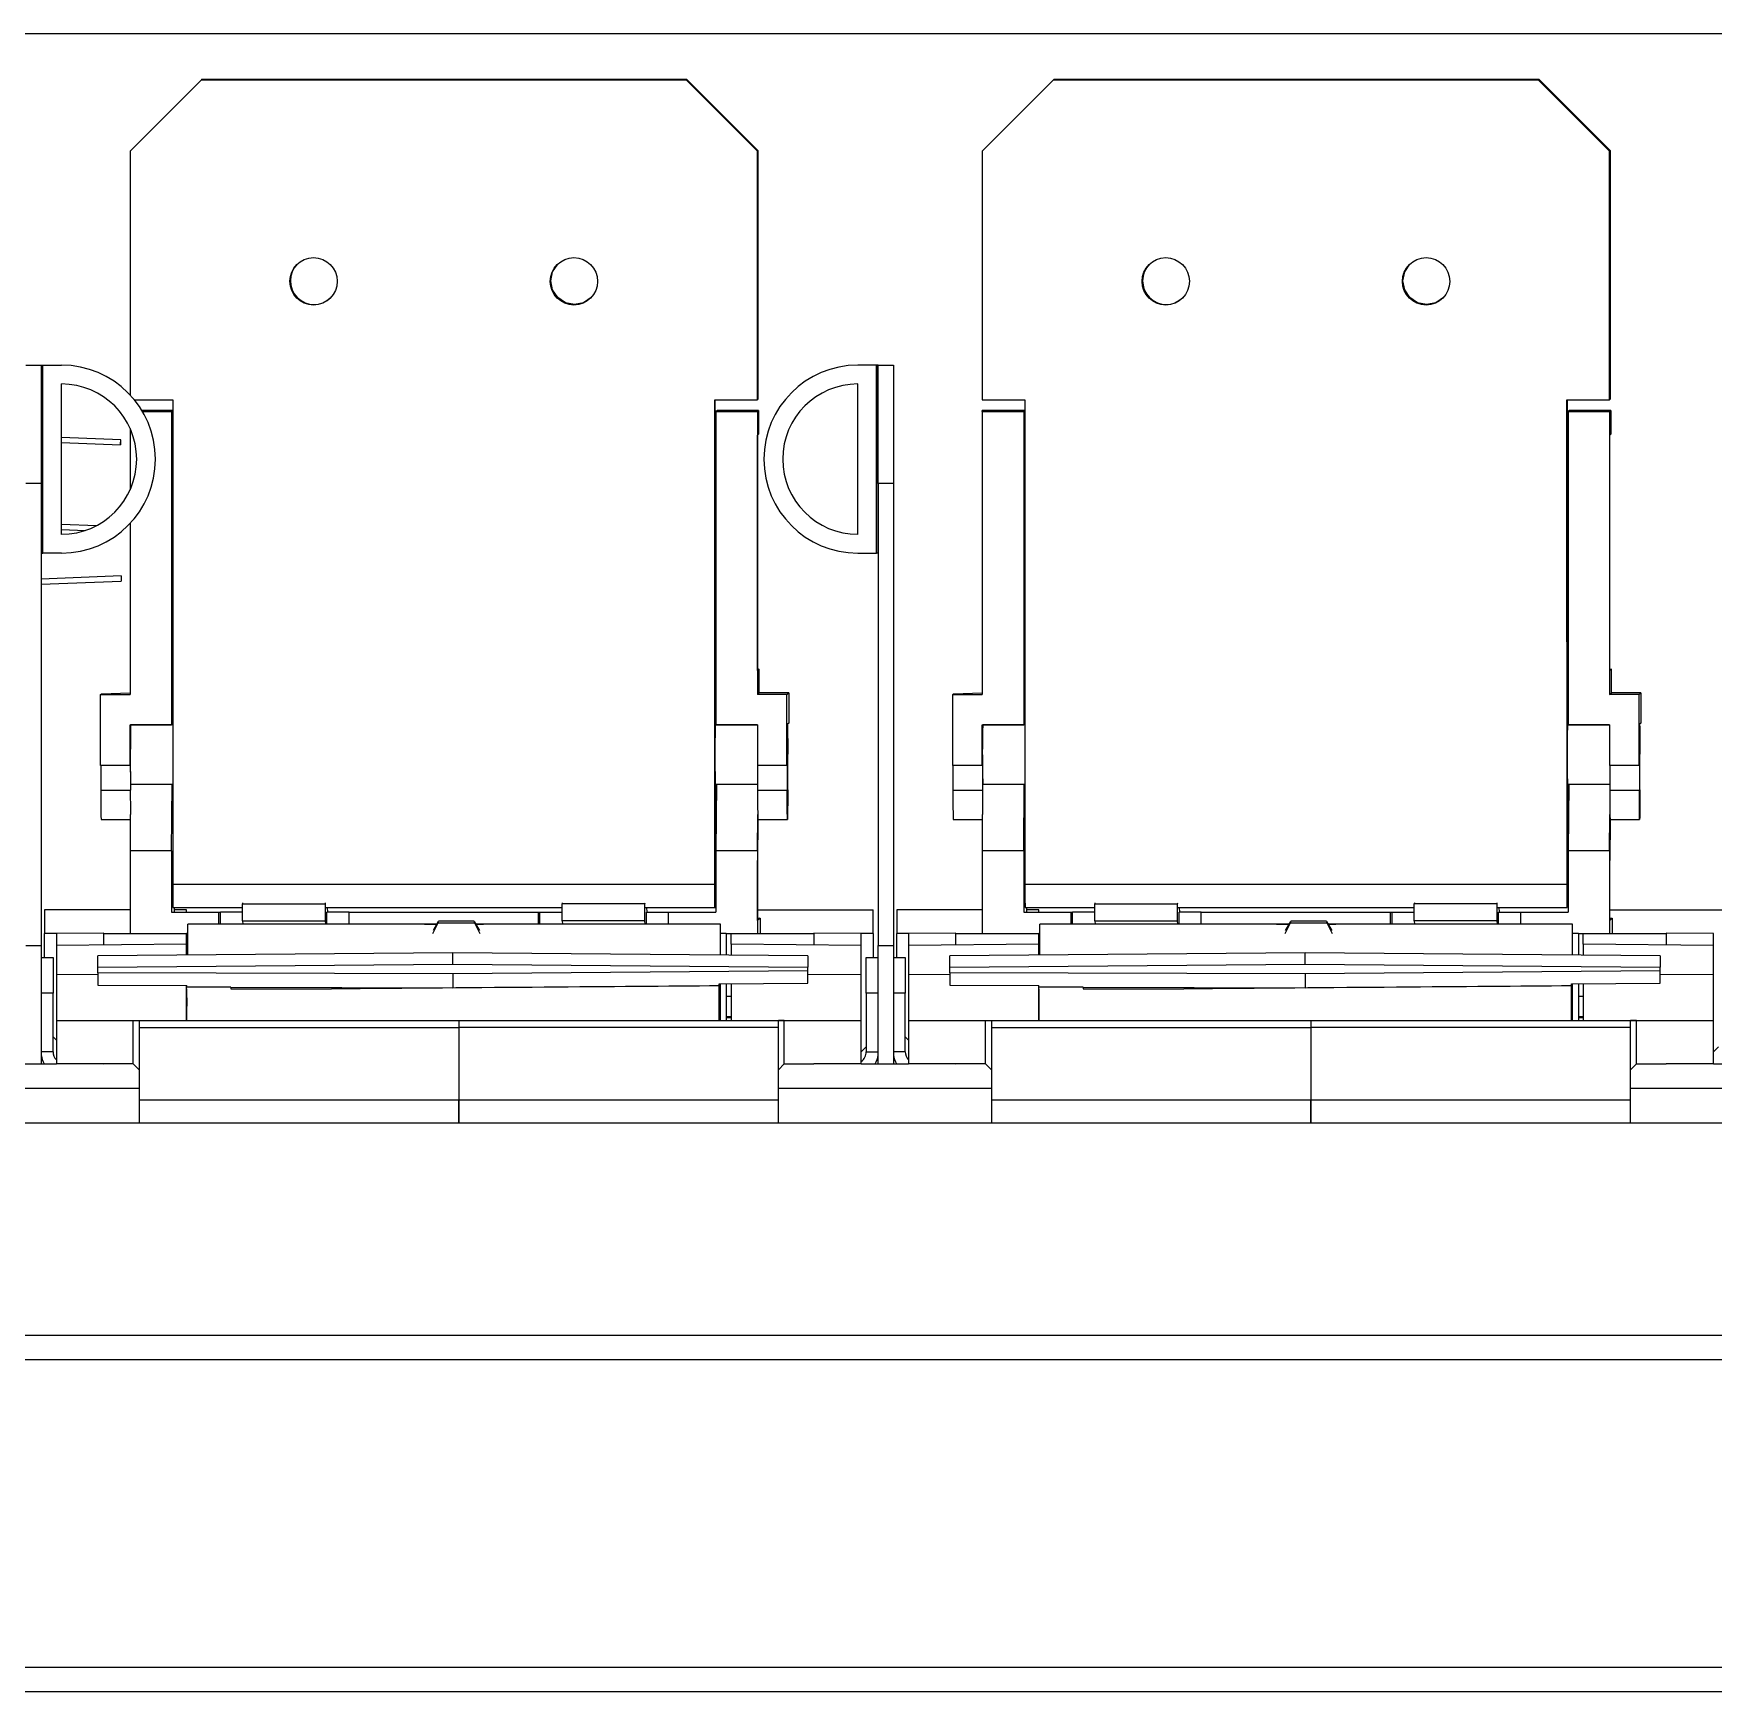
# Paper-space layout 'D' of a CAD drawing. Header units: inches. Extents: x 0 to 136, y 0 to 88.
# Drawn here: x 24.26 to 31.71, y 27.4 to 34.75 of the extents above; entities that cross this region are included whole.
import ezdxf

# ---------------------------------------------------------------- set-up
doc = ezdxf.new("R2010")
doc.units = ezdxf.units.IN
doc.header["$LTSCALE"] = 4
doc.header["$MEASUREMENT"] = 0

psp = doc.layouts.new('D')

# ---------------------------------------------------------------- linework, layer by layer
at = {"color": 7, "linetype": 'Continuous', "lineweight": 25}
for p, q in [((17.2199, 34.7471), (42.6216, 34.7471)), ((24.6847, 34.2264), (24.9996, 34.5413)), ((25.0019, 34.5436), (24.9996, 34.5413)), ((27.1518, 34.5413), (24.9996, 34.5413)), ((27.154, 34.5436), (25.0019, 34.5436)), ((27.1518, 34.5413), (27.154, 34.5436)), ((27.1518, 34.5413), (27.4667, 34.2263)), ((27.469, 34.2286), (27.154, 34.5436)), ((28.4642, 34.2264), (28.7791, 34.5413)), ((28.7814, 34.5436), (28.7791, 34.5413)), ((30.9313, 34.5413), (28.7791, 34.5413)), ((30.9336, 34.5436), (28.7814, 34.5436)), ((30.9313, 34.5413), (30.9336, 34.5436)), ((30.9313, 34.5413), (31.2463, 34.2263)), ((31.2485, 34.2286), (30.9336, 34.5436)), ((24.6847, 34.2264), (24.6847, 33.1454)), ((27.469, 34.2286), (27.4667, 34.2263)), ((27.4668, 33.124), (27.4667, 34.2263)), ((27.469, 34.2286), (27.4691, 33.1263)), ((28.4642, 34.2264), (28.4643, 33.1241)), ((31.2485, 34.2286), (31.2463, 34.2263)), ((31.2463, 33.124), (31.2463, 34.2263)), ((31.2485, 34.2286), (31.2486, 33.1263)), ((24.2228, 33.2773), (24.2906, 33.2773)), ((24.2906, 33.2773), (24.2973, 33.2773)), ((24.2906, 33.2773), (24.2906, 32.7524)), ((24.2973, 32.444), (24.2973, 33.2773)), ((24.2973, 33.2773), (24.3806, 33.2773)), ((24.2973, 32.444), (24.2973, 33.2773)), ((27.9957, 33.2773), (27.9124, 33.2773)), ((27.9957, 32.444), (27.9957, 33.2773)), ((28.0024, 33.2773), (27.9957, 33.2773)), ((27.9957, 33.2773), (27.9957, 32.444)), ((28.0024, 33.2773), (28.0701, 33.2773)), ((28.0024, 32.7524), (28.0024, 33.2773)), ((28.0701, 33.2773), (28.0701, 32.7524)), ((24.3806, 32.5273), (24.3806, 33.194)), ((27.9124, 32.5273), (27.9124, 33.194)), ((24.7034, 33.1241), (24.8737, 33.1241)), ((24.8737, 33.1241), (24.8738, 30.9772)), ((27.2778, 33.124), (27.4668, 33.124)), ((27.2779, 30.9772), (27.2778, 33.124)), ((27.2802, 31.6801), (27.2801, 33.124)), ((27.4691, 33.1263), (27.4668, 33.124)), ((28.4643, 33.1241), (28.6532, 33.1241)), ((28.6532, 33.1241), (28.6534, 30.9772)), ((31.0573, 33.124), (31.2463, 33.124)), ((31.0575, 30.9772), (31.0573, 33.124)), ((31.0597, 31.6801), (31.0596, 33.124)), ((31.2486, 33.1263), (31.2463, 33.124)), ((24.8735, 33.0766), (24.7369, 33.0766)), ((24.7399, 33.0716), (24.8685, 33.0716)), ((24.8685, 33.0716), (24.8708, 33.0739)), ((24.8685, 33.0716), (24.8685, 31.6832)), ((24.8708, 33.0739), (24.8708, 32.5489)), ((24.8737, 33.0739), (24.8708, 33.0739)), ((24.8717, 33.0748), (24.8735, 33.0766)), ((24.8737, 33.0748), (24.8717, 33.0748)), ((24.8735, 33.0766), (24.8735, 33.0748)), ((27.2801, 33.0747), (27.2863, 33.0747)), ((27.2801, 33.0738), (27.2854, 33.0738)), ((27.2854, 33.0738), (27.2831, 33.0715)), ((27.2831, 33.0715), (27.2831, 31.6831)), ((27.2831, 33.0715), (27.4668, 33.0715)), ((27.2881, 33.0766), (27.2863, 33.0747)), ((27.4718, 33.0766), (27.2881, 33.0766)), ((27.4668, 33.0715), (27.4718, 33.0766)), ((27.4668, 33.0715), (27.4669, 31.8173)), ((27.4718, 33.0766), (27.4722, 32.9719)), ((28.653, 33.0766), (28.4643, 33.0766)), ((28.4643, 33.0716), (28.4643, 33.0766)), ((28.4643, 33.0716), (28.648, 33.0716)), ((28.4643, 33.0716), (28.4643, 31.8174)), ((28.648, 33.0716), (28.6503, 33.0739)), ((28.648, 33.0716), (28.6481, 31.6832)), ((28.6532, 33.0739), (28.6503, 33.0739)), ((28.6503, 33.0739), (28.6503, 32.5489)), ((28.6512, 33.0748), (28.653, 33.0766)), ((28.6532, 33.0748), (28.6512, 33.0748)), ((28.653, 33.0766), (28.653, 33.0748)), ((31.0596, 33.0747), (31.0658, 33.0747)), ((31.0596, 33.0738), (31.0649, 33.0738)), ((31.0649, 33.0738), (31.0626, 33.0715)), ((31.0626, 33.0715), (31.2463, 33.0715)), ((31.0626, 33.0715), (31.0627, 31.6831)), ((31.0676, 33.0766), (31.0658, 33.0747)), ((31.2514, 33.0766), (31.0676, 33.0766)), ((31.2463, 33.0715), (31.2514, 33.0766)), ((31.2463, 33.0715), (31.2464, 31.8173)), ((31.2514, 33.0766), (31.2517, 32.9719)), ((24.6429, 32.9464), (24.3806, 32.9569)), ((24.3806, 32.9342), (24.642, 32.9237)), ((24.6847, 32.997), (24.6848, 32.7243)), ((27.4677, 32.9675), (27.4722, 32.9719)), ((27.4678, 31.9232), (27.4677, 32.9675)), ((31.2472, 32.9675), (31.2517, 32.9719)), ((31.2473, 31.9232), (31.2472, 32.9675)), ((24.2906, 32.7524), (24.2228, 32.7524)), ((24.2906, 32.7524), (24.2906, 30.7051)), ((28.0701, 32.7524), (28.0024, 32.7524)), ((28.0024, 32.7524), (28.0024, 30.7051)), ((28.0701, 32.7524), (28.0701, 30.7051)), ((24.5352, 32.5653), (24.3806, 32.5715)), ((24.6848, 32.5759), (24.6848, 31.8174)), ((24.3806, 32.5488), (24.4865, 32.5446)), ((24.6446, 32.5383), (24.6448, 32.5383)), ((24.6448, 32.5385), (24.6448, 32.5383)), ((24.8737, 32.5489), (24.8708, 32.5489)), ((27.2801, 32.5489), (27.2831, 32.5489)), ((28.6533, 32.5489), (28.6503, 32.5489)), ((31.0597, 32.5489), (31.0626, 32.5489)), ((24.2906, 32.444), (24.2973, 32.444)), ((24.3806, 32.444), (24.2973, 32.444)), ((27.9124, 32.444), (27.9957, 32.444)), ((28.0024, 32.444), (27.9957, 32.444)), ((24.6448, 32.3428), (24.2906, 32.3286)), ((24.6448, 32.3428), (24.6457, 32.3202)), ((24.2906, 32.306), (24.6457, 32.3202)), ((27.4746, 31.9301), (27.4678, 31.9232)), ((27.4678, 31.9301), (27.4746, 31.9301)), ((27.4746, 31.8251), (27.4746, 31.9301)), ((31.2542, 31.9301), (31.2473, 31.9232)), ((31.2473, 31.9301), (31.2542, 31.9301)), ((31.2542, 31.8251), (31.2542, 31.9301)), ((24.5536, 31.8174), (24.5573, 31.821)), ((24.5536, 31.5024), (24.5536, 31.8174)), ((24.5536, 31.8174), (24.6848, 31.8174)), ((24.5573, 31.821), (24.6848, 31.8249)), ((27.4669, 31.8173), (27.4746, 31.8251)), ((27.5981, 31.8173), (27.4669, 31.8173)), ((27.6059, 31.8251), (27.4746, 31.8251)), ((27.5981, 31.8173), (27.6059, 31.8251)), ((27.5981, 31.5023), (27.5981, 31.8173)), ((27.6059, 31.8251), (27.6059, 31.6909)), ((28.3331, 31.8174), (28.3368, 31.821)), ((28.3331, 31.5024), (28.3331, 31.8174)), ((28.3331, 31.8174), (28.4643, 31.8174)), ((28.3368, 31.821), (28.4643, 31.8249)), ((31.2464, 31.8173), (31.2542, 31.8251)), ((31.3776, 31.8173), (31.2464, 31.8173)), ((31.3854, 31.8251), (31.2542, 31.8251)), ((31.3776, 31.8173), (31.3854, 31.8251)), ((31.3776, 31.5023), (31.3776, 31.8173)), ((31.3854, 31.8251), (31.3854, 31.6909)), ((24.6848, 31.5024), (24.6848, 31.6832)), ((24.6848, 31.6832), (24.8685, 31.6832)), ((24.8738, 31.6826), (24.6867, 31.6826)), ((24.8706, 31.6852), (24.8685, 31.6832)), ((24.8708, 31.6826), (24.8706, 31.6852)), ((27.4669, 31.6826), (27.28, 31.6826)), ((27.2831, 31.6831), (27.4669, 31.6831)), ((27.2854, 31.6831), (27.2855, 31.6826)), ((27.4669, 31.6831), (27.4669, 31.5024)), ((27.6002, 31.6826), (27.5999, 31.6826)), ((27.6059, 31.6909), (27.6002, 31.6852)), ((28.4644, 31.5024), (28.4644, 31.6832)), ((28.4644, 31.6832), (28.6481, 31.6832)), ((28.6533, 31.6826), (28.4662, 31.6826)), ((28.6501, 31.6852), (28.6481, 31.6832)), ((28.6504, 31.6826), (28.6501, 31.6852)), ((31.2464, 31.6826), (31.0595, 31.6826)), ((31.0627, 31.6831), (31.2464, 31.6831)), ((31.065, 31.6831), (31.065, 31.6826)), ((31.2464, 31.6831), (31.2464, 31.5024)), ((31.3797, 31.6826), (31.3795, 31.6826)), ((31.3854, 31.6909), (31.3797, 31.6852)), ((24.6861, 31.6452), (24.6848, 31.5024)), ((27.5993, 31.6451), (27.5981, 31.5023)), ((28.4656, 31.6452), (28.4644, 31.5024)), ((31.3789, 31.6451), (31.3776, 31.5023)), ((24.6857, 31.5502), (24.6852, 31.5502)), ((24.6857, 31.5502), (24.6858, 31.3928)), ((27.599, 31.5502), (27.5985, 31.5502)), ((27.599, 31.5502), (27.599, 31.3927)), ((27.6013, 31.395), (27.6013, 31.5525)), ((28.4653, 31.5502), (28.4648, 31.5502)), ((28.4653, 31.5502), (28.4653, 31.3928)), ((31.3785, 31.5502), (31.378, 31.5502)), ((31.3785, 31.5502), (31.3786, 31.3927)), ((31.3808, 31.395), (31.3808, 31.5525)), ((24.6848, 31.5024), (24.5536, 31.5024)), ((24.5545, 31.5024), (24.5545, 31.3928)), ((27.5981, 31.5023), (27.4669, 31.5024)), ((27.4678, 31.5024), (27.4678, 31.3927)), ((28.4644, 31.5024), (28.3331, 31.5024)), ((28.334, 31.5024), (28.3341, 31.3928)), ((31.3776, 31.5023), (31.2464, 31.5024)), ((31.2473, 31.5024), (31.2473, 31.3927)), ((24.5545, 31.3928), (24.6858, 31.3928)), ((24.6869, 31.4201), (24.8738, 31.4201)), ((24.8686, 31.1238), (24.8711, 31.4201)), ((27.28, 31.4201), (27.4678, 31.4201)), ((27.2802, 31.4201), (27.2821, 31.018)), ((27.2857, 31.4201), (27.2832, 31.1238)), ((27.4678, 31.3927), (27.599, 31.3927)), ((28.3341, 31.3928), (28.4653, 31.3928)), ((28.4664, 31.4201), (28.6533, 31.4201)), ((28.6481, 31.1238), (28.6506, 31.4201)), ((31.0595, 31.4201), (31.2473, 31.4201)), ((31.0597, 31.4201), (31.0616, 31.018)), ((31.0653, 31.4201), (31.0627, 31.1238)), ((31.2473, 31.3927), (31.3786, 31.3927)), ((24.5557, 31.2627), (24.6848, 31.2627)), ((24.6848, 31.2859), (24.6849, 31.1238)), ((27.4669, 31.1238), (27.4683, 31.2859)), ((27.4694, 31.2626), (27.4678, 31.0812)), ((27.4689, 31.2626), (27.6002, 31.2626)), ((28.3352, 31.2627), (28.4644, 31.2627)), ((28.4644, 31.2859), (28.4644, 31.1238)), ((31.2464, 31.1238), (31.2478, 31.2859)), ((31.2489, 31.2626), (31.2473, 31.0812)), ((31.2485, 31.2626), (31.3797, 31.2626)), ((24.8686, 31.1238), (24.6849, 31.1238)), ((24.6849, 31.1238), (24.6849, 30.7576)), ((24.8686, 31.1238), (24.8686, 30.8521)), ((27.4669, 31.1238), (27.2832, 31.1238)), ((27.2832, 31.1238), (27.2832, 30.8521)), ((27.4669, 31.1238), (27.4669, 30.7576)), ((27.4678, 30.8153), (27.4678, 31.0812)), ((28.6481, 31.1238), (28.4644, 31.1238)), ((28.4644, 31.1238), (28.4644, 30.7576)), ((28.6481, 31.1238), (28.6481, 30.8521)), ((31.2464, 31.1238), (31.0627, 31.1238)), ((31.0627, 31.1238), (31.0627, 30.8521)), ((31.2464, 31.1238), (31.2464, 30.7576)), ((31.2474, 30.8153), (31.2473, 31.0812)), ((27.2821, 30.9269), (27.2821, 31.018)), ((31.0616, 30.9269), (31.0616, 31.018)), ((24.8738, 30.9772), (27.2779, 30.9772)), ((27.2821, 30.9269), (27.279, 30.8742)), ((28.6534, 30.9772), (31.0575, 30.9772)), ((31.0616, 30.9269), (31.0585, 30.8742)), ((24.6849, 30.8626), (24.3052, 30.8626)), ((24.3052, 30.8626), (24.3052, 30.7576)), ((24.8686, 30.8521), (25.0786, 30.8521)), ((24.8747, 30.8731), (25.1835, 30.8731)), ((24.88, 30.8731), (24.88, 30.8521)), ((24.9351, 30.8626), (24.88, 30.8626)), ((24.9351, 30.8521), (24.9351, 30.8626)), ((25.0786, 30.7996), (25.0786, 30.8521)), ((25.0786, 30.8521), (25.085, 30.8521)), ((25.085, 30.7996), (25.085, 30.8521)), ((25.1835, 30.8521), (25.085, 30.8521)), ((25.1839, 30.8934), (25.1835, 30.89)), ((25.1835, 30.89), (25.551, 30.89)), ((25.1835, 30.8144), (25.1835, 30.89)), ((25.551, 30.89), (25.5513, 30.8934)), ((25.551, 30.8144), (25.551, 30.89)), ((25.5519, 30.8731), (26.6008, 30.8731)), ((25.5574, 30.7996), (25.5574, 30.8521)), ((25.656, 30.8521), (25.5574, 30.8521)), ((25.5581, 30.8731), (25.5595, 30.8521)), ((25.656, 30.7996), (25.656, 30.8521)), ((25.656, 30.8521), (26.4958, 30.8521)), ((26.4958, 30.7996), (26.4958, 30.8521)), ((26.4958, 30.8521), (26.5022, 30.8521)), ((26.5022, 30.7996), (26.5022, 30.8521)), ((26.5022, 30.8521), (26.6008, 30.8521)), ((26.6012, 30.8933), (26.6008, 30.89)), ((26.9682, 30.89), (26.6008, 30.89)), ((26.6008, 30.8144), (26.6008, 30.89)), ((26.9682, 30.89), (26.9686, 30.8933)), ((26.9683, 30.8144), (26.9682, 30.89)), ((26.9692, 30.8731), (27.2789, 30.8731)), ((26.9747, 30.7996), (26.9747, 30.8521)), ((26.9747, 30.8521), (27.0732, 30.8521)), ((26.9753, 30.8731), (26.9768, 30.8521)), ((27.0732, 30.7996), (27.0732, 30.8521)), ((27.0732, 30.8521), (27.2832, 30.8521)), ((27.4678, 30.8626), (27.9798, 30.8626)), ((27.9798, 30.7576), (27.9798, 30.8626)), ((28.4644, 30.8626), (28.0847, 30.8626)), ((28.0847, 30.8626), (28.0847, 30.7576)), ((28.6481, 30.8521), (28.8581, 30.8521)), ((28.6543, 30.8731), (28.9631, 30.8731)), ((28.6596, 30.8731), (28.6596, 30.8521)), ((28.7147, 30.8626), (28.6596, 30.8626)), ((28.7147, 30.8521), (28.7147, 30.8626)), ((28.8581, 30.7996), (28.8581, 30.8521)), ((28.8581, 30.8521), (28.8645, 30.8521)), ((28.8645, 30.7996), (28.8645, 30.8521)), ((28.9631, 30.8521), (28.8645, 30.8521)), ((28.9634, 30.8934), (28.9631, 30.89)), ((28.9631, 30.8144), (28.9631, 30.89)), ((28.9631, 30.89), (29.3305, 30.89)), ((29.3305, 30.89), (29.3309, 30.8934)), ((29.3305, 30.8144), (29.3305, 30.89)), ((29.3314, 30.8731), (30.3803, 30.8731)), ((29.3369, 30.7996), (29.3369, 30.8521)), ((29.4355, 30.8521), (29.3369, 30.8521)), ((29.3376, 30.8731), (29.339, 30.8521)), ((29.4355, 30.7996), (29.4355, 30.8521)), ((29.4355, 30.8521), (30.2754, 30.8521)), ((30.2754, 30.7996), (30.2754, 30.8521)), ((30.2754, 30.8521), (30.2818, 30.8521)), ((30.2818, 30.7996), (30.2818, 30.8521)), ((30.2818, 30.8521), (30.3803, 30.8521)), ((30.3807, 30.8933), (30.3803, 30.89)), ((30.7478, 30.89), (30.3803, 30.89)), ((30.3803, 30.8144), (30.3803, 30.89)), ((30.7478, 30.89), (30.7481, 30.8933)), ((30.7478, 30.8144), (30.7478, 30.89)), ((30.7487, 30.8731), (31.0584, 30.8731)), ((30.7542, 30.7996), (30.7542, 30.8521)), ((30.7542, 30.8521), (30.8528, 30.8521)), ((30.7549, 30.8731), (30.7563, 30.8521)), ((30.8528, 30.7996), (30.8528, 30.8521)), ((30.8528, 30.8521), (31.0627, 30.8521)), ((31.2474, 30.8626), (31.7593, 30.8626)), ((25.9903, 30.7996), (24.9404, 30.7996)), ((24.9404, 30.6623), (24.9404, 30.7996)), ((25.1835, 30.8144), (25.551, 30.8144)), ((25.1835, 30.8144), (25.1848, 30.7996)), ((25.5522, 30.7996), (25.551, 30.8144)), ((25.9903, 30.7981), (25.9903, 30.7996)), ((26.0447, 30.7996), (25.9903, 30.7996)), ((26.0438, 30.7981), (25.9903, 30.7981)), ((26.0277, 30.7585), (26.0511, 30.8055)), ((26.0511, 30.8107), (26.0282, 30.7712)), ((26.0511, 30.8107), (26.0511, 30.8055)), ((26.0511, 30.8055), (26.2128, 30.8055)), ((26.2111, 30.8127), (26.0529, 30.8127)), ((26.2128, 30.8055), (26.2128, 30.8107)), ((26.2358, 30.7712), (26.2128, 30.8107)), ((26.2128, 30.8055), (26.2362, 30.7585)), ((26.2527, 30.7996), (26.2192, 30.7996)), ((26.2527, 30.7981), (26.2202, 30.7981)), ((26.2527, 30.7981), (26.2527, 30.7996)), ((27.3026, 30.7996), (26.2527, 30.7996)), ((26.9683, 30.8144), (26.6008, 30.8144)), ((26.6008, 30.8144), (26.6021, 30.7996)), ((26.9695, 30.7996), (26.9683, 30.8144)), ((27.3026, 30.6622), (27.3026, 30.7996)), ((27.4784, 30.8258), (27.4678, 30.8153)), ((27.4678, 30.8258), (27.4784, 30.8258)), ((27.4784, 30.8258), (27.4784, 30.7576)), ((29.7698, 30.7996), (28.7199, 30.7996)), ((28.7199, 30.6623), (28.7199, 30.7996)), ((28.9631, 30.8144), (29.3305, 30.8144)), ((28.9631, 30.8144), (28.9643, 30.7996)), ((29.3318, 30.7996), (29.3305, 30.8144)), ((29.7698, 30.7981), (29.7698, 30.7996)), ((29.8243, 30.7996), (29.7698, 30.7996)), ((29.8233, 30.7981), (29.7698, 30.7981)), ((29.8073, 30.7585), (29.8307, 30.8055)), ((29.8307, 30.8107), (29.8077, 30.7712)), ((29.8307, 30.8107), (29.8307, 30.8055)), ((29.8307, 30.8055), (29.9924, 30.8055)), ((29.9906, 30.8127), (29.8324, 30.8127)), ((29.9924, 30.8055), (29.9924, 30.8107)), ((30.0153, 30.7712), (29.9924, 30.8107)), ((29.9924, 30.8055), (30.0158, 30.7585)), ((30.0323, 30.7996), (29.9988, 30.7996)), ((30.0323, 30.7981), (29.9997, 30.7981)), ((30.0323, 30.7981), (30.0323, 30.7996)), ((31.0821, 30.7996), (30.0323, 30.7996)), ((30.7478, 30.8144), (30.3803, 30.8144)), ((30.3803, 30.8144), (30.3816, 30.7996)), ((30.749, 30.7996), (30.7478, 30.8144)), ((31.0821, 30.6622), (31.0821, 30.7996)), ((31.2579, 30.8258), (31.2474, 30.8153)), ((31.2474, 30.8258), (31.2579, 30.8258)), ((31.2579, 30.8258), (31.2579, 30.7576)), ((24.2228, 30.7051), (24.2906, 30.7051)), ((24.2906, 30.7051), (24.2906, 30.1802)), ((24.3052, 30.6514), (24.3052, 30.7576)), ((24.3577, 30.7576), (24.3052, 30.7576)), ((24.5677, 30.7595), (24.3577, 30.7576)), ((24.3577, 30.7576), (24.3577, 30.7051)), ((24.9351, 30.7102), (24.3577, 30.7051)), ((24.3577, 30.7051), (24.3577, 30.5755)), ((24.5677, 30.7576), (24.5677, 30.7595)), ((24.5677, 30.7576), (24.9351, 30.7576)), ((24.5677, 30.707), (24.5677, 30.7576)), ((24.9404, 30.7577), (24.9351, 30.7577)), ((24.9351, 30.7576), (24.9351, 30.7577)), ((24.9351, 30.7576), (24.9351, 30.7553)), ((24.9351, 30.7102), (24.9351, 30.7553)), ((24.9351, 30.6622), (24.9351, 30.7102)), ((27.3288, 30.7577), (27.3026, 30.7579)), ((27.3288, 30.7577), (27.3288, 30.662)), ((27.3288, 30.7576), (27.3498, 30.7576)), ((27.3498, 30.7576), (27.7173, 30.7576)), ((27.3498, 30.7102), (27.3498, 30.7576)), ((27.9273, 30.7051), (27.3498, 30.7102)), ((27.3498, 30.7102), (27.3498, 30.6618)), ((27.9273, 30.7576), (27.7173, 30.7595)), ((27.7173, 30.7595), (27.7173, 30.7576)), ((27.7173, 30.7576), (27.7173, 30.707)), ((27.9798, 30.7576), (27.9273, 30.7576)), ((27.9273, 30.7051), (27.9273, 30.7576)), ((27.9273, 30.5755), (27.9273, 30.7051)), ((27.9798, 30.7576), (27.9798, 30.6514)), ((28.0024, 30.7051), (28.0701, 30.7051)), ((28.0024, 30.1802), (28.0024, 30.7051)), ((28.0701, 30.7051), (28.0701, 30.1802)), ((28.0847, 30.6514), (28.0847, 30.7576)), ((28.1372, 30.7576), (28.0847, 30.7576)), ((28.3472, 30.7595), (28.1372, 30.7576)), ((28.1372, 30.7576), (28.1372, 30.7051)), ((28.7147, 30.7102), (28.1372, 30.7051)), ((28.1372, 30.7051), (28.1372, 30.5755)), ((28.3472, 30.7576), (28.3472, 30.7595)), ((28.3472, 30.7576), (28.7147, 30.7576)), ((28.3472, 30.707), (28.3472, 30.7576)), ((28.7199, 30.7577), (28.7147, 30.7577)), ((28.7147, 30.7576), (28.7147, 30.7577)), ((28.7147, 30.7576), (28.7147, 30.7553)), ((28.7147, 30.7102), (28.7147, 30.7553)), ((28.7147, 30.6622), (28.7147, 30.7102)), ((31.1084, 30.7577), (31.0821, 30.7579)), ((31.1084, 30.7577), (31.1084, 30.662)), ((31.1084, 30.7576), (31.1294, 30.7576)), ((31.1294, 30.7576), (31.4968, 30.7576)), ((31.1294, 30.7102), (31.1294, 30.7576)), ((31.7068, 30.7051), (31.1294, 30.7102)), ((31.1294, 30.7102), (31.1294, 30.6618)), ((31.7068, 30.7576), (31.4968, 30.7595)), ((31.4968, 30.7595), (31.4968, 30.7576)), ((31.4968, 30.7576), (31.4968, 30.707)), ((31.7068, 30.7051), (31.7068, 30.7576)), ((31.7068, 30.5755), (31.7068, 30.7051)), ((24.2906, 30.6514), (24.3433, 30.6514)), ((24.3433, 30.6514), (24.3433, 30.4939)), ((26.1162, 30.6725), (24.5414, 30.6588)), ((24.5414, 30.6087), (24.5414, 30.6588)), ((24.5414, 30.6087), (26.1162, 30.6224)), ((27.691, 30.6588), (26.1162, 30.6725)), ((26.1162, 30.6224), (26.1162, 30.6725)), ((26.1162, 30.6224), (27.691, 30.6087)), ((27.691, 30.6588), (27.691, 30.6087)), ((27.9497, 30.4939), (27.9497, 30.6514)), ((27.9497, 30.6514), (28.0024, 30.6514)), ((28.0701, 30.6514), (28.1228, 30.6514)), ((28.1228, 30.6514), (28.1228, 30.4939)), ((29.8958, 30.6725), (28.321, 30.6588)), ((28.321, 30.6087), (28.321, 30.6588)), ((28.321, 30.6087), (29.8958, 30.6224)), ((31.4706, 30.6588), (29.8958, 30.6725)), ((29.8958, 30.6224), (29.8958, 30.6725)), ((29.8958, 30.6224), (31.4706, 30.6087)), ((31.4706, 30.6588), (31.4706, 30.6087)), ((24.3577, 30.5755), (24.5414, 30.5769)), ((24.3577, 30.5755), (24.3577, 30.3721)), ((24.5414, 30.5833), (24.5414, 30.6087)), ((24.5414, 30.5833), (24.5414, 30.5289)), ((26.1162, 30.579), (24.5414, 30.5833)), ((27.691, 30.5927), (26.1162, 30.579)), ((26.1162, 30.579), (26.1162, 30.5166)), ((27.691, 30.5927), (27.691, 30.6087)), ((27.691, 30.5384), (27.691, 30.5927)), ((27.691, 30.5773), (27.9273, 30.5755)), ((27.9273, 30.3721), (27.9273, 30.5755)), ((28.1372, 30.5755), (28.321, 30.5769)), ((28.1372, 30.5755), (28.1372, 30.3721)), ((28.321, 30.5833), (28.321, 30.6087)), ((29.8958, 30.579), (28.321, 30.5833)), ((28.321, 30.5833), (28.321, 30.5289)), ((31.4706, 30.5927), (29.8958, 30.579)), ((29.8958, 30.579), (29.8958, 30.5166)), ((31.4706, 30.5927), (31.4706, 30.6087)), ((31.4706, 30.5384), (31.4706, 30.5927)), ((31.4706, 30.5773), (31.7068, 30.5755)), ((31.7068, 30.3721), (31.7068, 30.5755)), ((24.3433, 30.4939), (24.2906, 30.4939)), ((24.3433, 30.234), (24.3433, 30.4939)), ((24.5414, 30.5289), (24.936, 30.5279)), ((24.9351, 30.3721), (24.9351, 30.5279)), ((24.9353, 30.5199), (24.9352, 30.5279)), ((24.9353, 30.5199), (24.936, 30.5279)), ((25.132, 30.5193), (24.9353, 30.5199)), ((24.9354, 30.5123), (24.936, 30.4356)), ((25.132, 30.5193), (26.1162, 30.5166)), ((25.132, 30.5193), (25.132, 30.5119)), ((25.132, 30.5119), (25.5782, 30.5119)), ((26.1162, 30.5166), (25.5782, 30.5119)), ((27.2973, 30.535), (27.691, 30.5384)), ((27.2973, 30.5257), (27.2973, 30.535)), ((27.2973, 30.3721), (27.2973, 30.5257)), ((27.3026, 30.3721), (27.3026, 30.535)), ((27.3288, 30.5352), (27.3288, 30.3721)), ((27.3288, 30.4794), (27.3498, 30.4794)), ((27.3498, 30.5354), (27.3498, 30.3721)), ((27.9497, 30.4939), (27.9497, 30.234)), ((28.0024, 30.4939), (27.9497, 30.4939)), ((28.1228, 30.4939), (28.0701, 30.4939)), ((28.1228, 30.234), (28.1228, 30.4939)), ((28.321, 30.5289), (28.7156, 30.5279)), ((28.7147, 30.3721), (28.7147, 30.5279)), ((28.7148, 30.5199), (28.7156, 30.5279)), ((28.7148, 30.5199), (28.7148, 30.5279)), ((28.9115, 30.5193), (28.7148, 30.5199)), ((28.7149, 30.5123), (28.7156, 30.4356)), ((28.9115, 30.5193), (29.8958, 30.5166)), ((28.9115, 30.5193), (28.9115, 30.5119)), ((28.9115, 30.5119), (29.3577, 30.5119)), ((29.8958, 30.5166), (29.3577, 30.5119)), ((31.0769, 30.535), (31.4706, 30.5384)), ((31.0769, 30.5257), (31.0769, 30.535)), ((31.0769, 30.3721), (31.0769, 30.5257)), ((31.0821, 30.3721), (31.0821, 30.535)), ((31.1084, 30.5352), (31.1084, 30.3721)), ((31.1084, 30.4794), (31.1294, 30.4794)), ((31.1294, 30.5354), (31.1294, 30.3721)), ((24.936, 30.4356), (24.9351, 30.4356)), ((28.7156, 30.4356), (28.7147, 30.4356)), ((24.3577, 30.3721), (24.7019, 30.3721)), ((24.3577, 30.3721), (24.3577, 30.1802)), ((24.7019, 30.3721), (24.7252, 30.3721)), ((24.7252, 30.3721), (26.1425, 30.3721)), ((24.7252, 30.3721), (24.7252, 30.3405)), ((24.7252, 30.3405), (26.1425, 30.3405)), ((24.7252, 30.3405), (24.7252, 30.0207)), ((26.1425, 30.3721), (27.5598, 30.3721)), ((26.1425, 30.3721), (26.1425, 30.3405)), ((26.1425, 30.3721), (26.1425, 30.3405)), ((27.5598, 30.3405), (26.1425, 30.3405)), ((26.1425, 30.3405), (26.1425, 30.0207)), ((26.1425, 30.3405), (26.1425, 30.0207)), ((27.3288, 30.3902), (27.3498, 30.3902)), ((27.3288, 30.3849), (27.3498, 30.3849)), ((27.5861, 30.3721), (27.5598, 30.3721)), ((27.5598, 30.3405), (27.5598, 30.3721)), ((27.5598, 30.3721), (27.9273, 30.3721)), ((27.5598, 30.0207), (27.5598, 30.3405)), ((27.5861, 30.1802), (27.5861, 30.3721)), ((27.9273, 30.1802), (27.9273, 30.3721)), ((28.1372, 30.3721), (28.4814, 30.3721)), ((28.1372, 30.3721), (28.1372, 30.1802)), ((28.4814, 30.3721), (28.5047, 30.3721)), ((28.5047, 30.3721), (29.922, 30.3721)), ((28.5047, 30.3721), (28.5047, 30.3405)), ((28.5047, 30.3405), (29.922, 30.3405)), ((28.5047, 30.3405), (28.5047, 30.0207)), ((29.922, 30.3721), (31.3393, 30.3721)), ((29.922, 30.3721), (29.922, 30.3405)), ((29.922, 30.3721), (29.922, 30.3405)), ((31.3393, 30.3405), (29.922, 30.3405)), ((29.922, 30.3405), (29.922, 30.0207)), ((29.922, 30.3405), (29.922, 30.0207)), ((31.1084, 30.3902), (31.1294, 30.3902)), ((31.1084, 30.3849), (31.1294, 30.3849)), ((31.3656, 30.3721), (31.3393, 30.3721)), ((31.3393, 30.3405), (31.3393, 30.3721)), ((31.3393, 30.3721), (31.7068, 30.3721)), ((31.3393, 30.0207), (31.3393, 30.3405)), ((31.3656, 30.1802), (31.3656, 30.3721)), ((31.7068, 30.1802), (31.7068, 30.3721)), ((24.3433, 30.2996), (24.3577, 30.2852)), ((27.9273, 30.2327), (27.9497, 30.2551)), ((28.1228, 30.2996), (28.1372, 30.2852)), ((31.7068, 30.2327), (31.7292, 30.2551)), ((24.1477, 30.1802), (24.3577, 30.1802)), ((24.3433, 30.234), (24.2906, 30.234)), ((24.6989, 30.1802), (24.3577, 30.1802)), ((24.5677, 30.1784), (24.3577, 30.1802)), ((24.5677, 30.1802), (24.5677, 30.1784)), ((24.7252, 30.154), (24.6989, 30.1802)), ((27.5861, 30.1802), (27.5598, 30.154)), ((27.586, 30.1802), (27.7173, 30.1802)), ((27.5861, 30.1802), (27.7173, 30.1802)), ((27.9273, 30.1802), (27.7173, 30.1802)), ((27.7173, 30.1784), (27.7173, 30.1802)), ((27.9273, 30.1802), (27.7173, 30.1784)), ((27.9273, 30.1802), (28.1372, 30.1802)), ((27.9497, 30.234), (28.0024, 30.234)), ((28.1228, 30.234), (28.0701, 30.234)), ((28.4784, 30.1802), (28.1372, 30.1802)), ((28.3472, 30.1784), (28.1372, 30.1802)), ((28.3472, 30.1802), (28.3472, 30.1784)), ((28.5047, 30.154), (28.4784, 30.1802)), ((31.3656, 30.1802), (31.3393, 30.154)), ((31.3656, 30.1802), (31.4968, 30.1802)), ((31.3656, 30.1802), (31.4968, 30.1802)), ((31.7068, 30.1802), (31.4968, 30.1802)), ((31.4968, 30.1784), (31.4968, 30.1802)), ((31.7068, 30.1802), (31.4968, 30.1784)), ((31.7068, 30.1802), (31.9168, 30.1802)), ((23.7803, 30.0727), (24.7252, 30.0727)), ((27.5598, 30.0727), (28.5047, 30.0727)), ((31.3393, 30.0727), (32.2842, 30.0727)), ((24.7252, 30.0207), (26.1425, 30.0207)), ((24.7252, 30.0207), (24.7252, 29.9177)), ((26.1425, 30.0207), (26.1425, 29.9177)), ((26.1425, 30.0207), (27.5598, 30.0207)), ((26.1425, 29.9177), (26.1425, 30.0207)), ((27.5598, 29.9177), (27.5598, 30.0207)), ((28.5047, 30.0207), (28.5047, 29.9177)), ((28.5047, 30.0207), (29.922, 30.0207)), ((29.922, 30.0207), (31.3393, 30.0207)), ((29.922, 30.0207), (29.922, 29.9177)), ((29.922, 29.9177), (29.922, 30.0207)), ((31.3393, 29.9177), (31.3393, 30.0207)), ((42.8841, 29.9177), (16.9574, 29.9177)), ((43.1466, 28.9754), (16.6949, 28.9754)), ((43.1466, 28.8679), (16.6949, 28.8679)), ((16.6949, 27.5056), (43.1466, 27.5056)), ((16.6949, 27.3981), (43.1302, 27.3981))]:
    psp.add_line(p, q, dxfattribs=at)
at = {"color": 7, "linetype": 'Continuous', "lineweight": 25, "flags": 128}
for points in [[(26.7297, 33.577), (26.6956, 33.5542), (26.6554, 33.5462), (26.6153, 33.5542), (26.5812, 33.577), (26.5584, 33.6111), (26.5504, 33.6512), (26.5584, 33.6914), (26.5812, 33.7255), (26.5812, 33.7255)], [(30.5092, 33.577), (30.4751, 33.5542), (30.435, 33.5462), (30.3948, 33.5542), (30.3607, 33.577), (30.338, 33.6111), (30.33, 33.6512), (30.338, 33.6914), (30.3607, 33.7255), (30.3607, 33.7255)], [(24.642, 32.9237), (24.6421, 32.9246), (24.6423, 32.927), (24.6425, 32.9307), (24.6427, 32.935), (24.6429, 32.9394), (24.643, 32.943), (24.643, 32.9455), (24.6429, 32.9464), (24.6427, 32.9455), (24.6425, 32.943), (24.6423, 32.9394), (24.6421, 32.935), (24.642, 32.9307), (24.6419, 32.927), (24.6419, 32.9246), (24.642, 32.9237)], [(27.599, 31.5502), (27.5991, 31.6005), (27.5994, 31.6433), (27.5997, 31.6721), (27.6002, 31.6826), (27.6006, 31.673), (27.601, 31.6449), (27.6012, 31.6026), (27.6013, 31.5525)], [(31.3785, 31.5502), (31.3786, 31.6005), (31.3789, 31.6433), (31.3792, 31.6721), (31.3797, 31.6826), (31.3801, 31.673), (31.3805, 31.6449), (31.3807, 31.6026), (31.3808, 31.5525)], [(27.6013, 31.395), (27.6012, 31.3447), (27.601, 31.3019), (27.6006, 31.273), (27.6002, 31.2626), (27.5997, 31.2722), (27.5994, 31.3002), (27.5991, 31.3426), (27.599, 31.3927)], [(31.3808, 31.395), (31.3808, 31.3447), (31.3805, 31.3019), (31.3801, 31.273), (31.3797, 31.2626), (31.3793, 31.2722), (31.3789, 31.3002), (31.3786, 31.3426), (31.3786, 31.3927)], [(27.279, 30.8742), (27.2788, 30.8733), (27.2786, 30.8771), (27.2784, 30.8856), (27.2783, 30.8982), (27.2781, 30.9145), (27.278, 30.9337), (27.278, 30.9549), (27.2779, 30.9772)], [(31.0585, 30.8742), (31.0583, 30.8733), (31.0581, 30.8771), (31.0579, 30.8856), (31.0578, 30.8982), (31.0577, 30.9145), (31.0576, 30.9337), (31.0575, 30.9549), (31.0575, 30.9772)], [(24.6989, 30.1802), (24.6989, 30.1838), (24.6989, 30.1945), (24.6989, 30.2119), (24.6989, 30.2355), (24.6989, 30.2643), (24.6989, 30.2975), (24.6989, 30.3339), (24.6989, 30.3721)], [(28.4784, 30.1802), (28.4784, 30.1838), (28.4784, 30.1945), (28.4784, 30.2119), (28.4784, 30.2355), (28.4784, 30.2643), (28.4784, 30.2975), (28.4784, 30.3339), (28.4784, 30.3721)]]:
    psp.add_lwpolyline(points, dxfattribs=at)
at = {"color": 7, "linetype": 'Continuous', "lineweight": 25}
for centre in [(25.4983, 33.649), (26.6531, 33.6489), (29.2779, 33.649), (30.4327, 33.6489)]:
    psp.add_circle(centre, 0.105, dxfattribs=at)
for centre, radius, start, end in [((25.5006, 33.6513), 0.105, 135.00402, 314.99816), ((29.2801, 33.6513), 0.105, 135.00402, 314.99816), ((24.3806, 32.8607), 0.4167, 270, 90), ((27.9124, 32.8607), 0.4167, 90, 270), ((24.3806, 32.8607), 0.3333, 270, 90), ((27.9124, 32.8607), 0.3333, 90, 270), ((26.1406, 31.6401), 1.4546, 178.3024, 179.79824), ((32.5066, 31.5512), 5.2283, 178.5606, 181.43722), ((28.3137, 31.6505), 0.7144, 177.21543, 180.42699), ((29.9202, 31.6401), 1.4546, 178.3024, 179.79824), ((36.2862, 31.5512), 5.2283, 178.5606, 181.43722), ((32.0933, 31.6505), 0.7144, 177.21543, 180.42699), ((28.3804, 31.5176), 3.6948, 179.49452, 181.51198), ((32.16, 31.5176), 3.6948, 179.49452, 181.51198), ((28.2492, 31.3602), 3.6948, 179.49452, 181.51198), ((33.6223, 31.3805), 8.9366, 179.92153, 180.60655), ((31.1625, 31.3601), 3.6948, 179.49452, 181.51198), ((32.0288, 31.3602), 3.6948, 179.49452, 181.51198), ((37.4019, 31.3805), 8.9366, 179.92153, 180.60655), ((34.942, 31.3601), 3.6948, 179.49452, 181.51198), ((27.5526, 30.9487), 2.6789, 179.39022, 181.61629), ((31.3321, 30.9487), 2.6789, 179.39022, 181.61629), ((24.397, 30.234), 0.1075, 188.11358, 210), ((24.397, 30.234), 0.0538, 180, 222.9923), ((27.8959, 30.234), 0.0538, 305.66238, 0), ((27.8959, 30.234), 0.1075, 330, 351.88642), ((28.1766, 30.234), 0.1075, 188.11358, 210), ((28.1766, 30.234), 0.0538, 180, 222.9923)]:
    psp.add_arc(centre, radius, start, end, dxfattribs=at)
for centre, major_axis, ratio, start_param, end_param in [((24.9361, 30.3902), (-0.0012, 0.1444), 0.004425, 4.587093, 5.720138), ((12.0441, 30.3902), (16.5417, 0.1442), 0.000393, 0.397292, 0.612551), ((28.7156, 30.3902), (-0.0012, 0.1444), 0.004425, 4.587093, 5.720138), ((15.8236, 30.3902), (16.5417, 0.1442), 0.000393, 0.397292, 0.612551), ((24.9361, 30.3902), (-0.0008, 0.0913), 0.004425, 4.513438, 5.232861), ((28.7156, 30.3902), (-0.0008, 0.0913), 0.004425, 4.513438, 5.232861)]:
    psp.add_ellipse(centre, major_axis=major_axis, ratio=ratio, start_param=start_param, end_param=end_param, dxfattribs=at)

doc.saveas('drawing.dxf')
